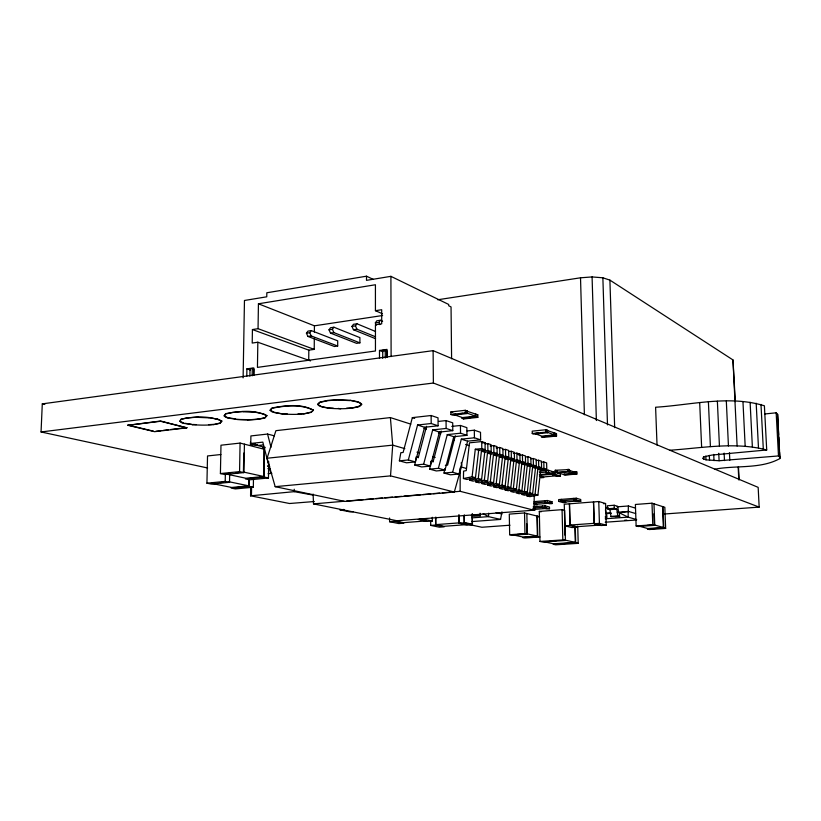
<?xml version="1.0" encoding="UTF-8"?>
<svg xmlns="http://www.w3.org/2000/svg" width="821" height="821" viewBox="0 0 821 821"><rect width="100%" height="100%" fill="white"/><g stroke="black" fill="none" stroke-linecap="round" stroke-linejoin="round"><path stroke-width="1.23" d="M243.108 377.876L244.463 300.476L266.763 296.802L266.825 292.769L366.505 276.195L366.494 280.361L390.909 276.338L448.707 304.468L448.718 305.781L451.047 306.91L451.601 358.787M361.733 404.414L358.459 402.228L350.064 400.33L338.775 399.765L327.743 400.412L320.016 402.074C312.842 406.549 327.21 407.75 329.611 408.283C339.453 408.971 349.489 409.166 359.095 406.6C366.823 402.506 352.578 400.669 350.064 400.33M351.367 408.201L357.002 406.764M359.095 406.323L357.32 406.693L359.095 406.323L361.733 404.137M359.896 342.87L359.906 337.626L333.921 327.22L330.535 327.723L329.005 329.816L330.504 333.11L356.571 343.342L359.896 342.87L333.89 332.608L330.504 333.11M337.677 346.031L337.708 340.838L311.282 330.606L307.978 331.099L306.418 333.182L307.926 336.436L334.434 346.503L337.677 346.031L311.241 335.953L307.926 336.436M317.655 404.568L320.005 402.352L327.743 400.689L338.775 399.765M340.612 408.817L338.17 408.417M534.276 495.402L533.896 510.19L460.129 491.307L460.201 467.908M329.611 408.283L321.206 406.457L317.655 404.291M313.448 410.223C301.553 403.419 285.298 405.43 272.049 407.975C265.737 412.789 280.187 413.158 282.434 413.958C292.03 414.584 301.83 414.862 311.2 412.327L313.448 410.223C300.948 403.983 285.421 405.584 272.049 408.253L270.078 410.387M310.533 360.901L257.835 342.224L252.211 343.055L252.427 329.549L308.819 350.157L314.227 349.377L314.31 338.221M314.361 332.023L314.412 325.824L258.43 303.791L258.051 328.687L314.227 349.377M303.842 413.876L311.2 412.06L313.448 409.956M308.727 360.368L308.819 350.157M314.34 501.528L289.546 503.509L250.559 495.812L294.205 491.656L294.236 489.234M282.434 413.958L273.916 412.193L270.088 410.11M541.255 462.202L543.8 461.966L546.622 462.89L546.776 469.325L540.68 469.879L537.899 495.125L529.802 496.664L526.918 495.884L526.949 493.616M266.815 415.837C254.808 409.176 238.962 411.249 225.754 413.661C220.336 418.782 234.662 418.382 236.848 419.439C246.218 420.003 255.793 420.362 264.937 417.858L266.815 415.559L262.977 413.527M226.545 474.107L245.92 478.253L263.798 476.508L264.188 449.241L244.422 444.161L243.929 472.598L224.821 474.507L220.408 473.563L220.982 445.208L240.071 443.083L244.422 444.161M264.937 417.858L266.815 415.559M268.693 461.576L268.467 477.976L264.29 477.063L264.188 449.241M518.913 455.286L522.423 454.947L525.419 455.932L525.553 462.551L519.313 463.136L516.409 489.131L508.117 490.742L505.059 489.901L505.1 487.571M253.453 479.608L253.34 487.233L249.204 486.371L249.327 478.715M257.394 444.53L252.56 445.054L250.426 444.52L250.456 442.201M263.479 444.91L258.687 445.444L250.774 443.463L250.898 435.941L267.574 434.052L274.276 435.818M252.18 375.844L252.304 368.485L250.015 368.803L249.892 376.151M250.559 495.812L250.703 486.956M250.744 495.658L250.887 486.802M251.462 495.545L251.606 486.679M253.648 375.269L253.771 367.9L246.905 368.855L246.782 376.203M253.843 375.146L253.946 369.019L252.304 368.485M262.966 413.794L254.346 412.039M257.835 342.224L257.445 367.387L375.454 350.998L375.443 324.777L381.703 323.854L381.693 309.722L375.433 310.687L375.423 284.754L258.43 303.791M257.927 419.346L264.937 417.591M503.129 449.631L505.52 449.395L508.651 450.421L508.774 457.194L502.431 457.81L499.414 484.4L490.979 486.053L487.777 485.18L487.818 482.789M508.866 451.509L511.237 451.273L514.326 452.289L514.449 459.011L508.148 459.616L505.161 486.001L496.777 487.643L493.626 486.781L493.667 484.411M513.341 453.469L516.871 453.13L519.909 454.126L520.042 460.797L513.772 461.392L510.826 487.582L502.493 489.203L499.394 488.351L499.425 486.001M243.929 472.598L239.568 471.644L240.071 443.083M224.133 415.99L225.744 413.938L232.733 412.388L243.242 411.516M243.765 453.069L243.437 472.034L263.798 476.508M247.685 419.921L257.927 419.09M214.25 483.2L211.787 483.436L231.666 487.458L248.732 485.837L248.835 479.597M490.178 445.916L493.801 445.546L497.033 446.614L497.146 453.49L490.732 454.116L487.633 481.116L479.105 482.81L475.8 481.906L475.841 479.485M496.1 447.845L499.702 447.486L502.883 448.533L503.006 455.357L496.623 455.973L493.565 482.769L485.088 484.441L481.835 483.559L481.876 481.147M229.695 473.614L229.521 482.307L225.211 481.414L225.354 473.933M228.238 418.002L224.143 415.724M236.848 419.439L247.685 419.654M463.434 478.53L463.578 471.141L466.256 470.597L469.489 442.827L481.701 441.575L485.037 442.673L485.139 449.662L478.653 450.308L475.287 449.241L472.096 476.785L463.434 478.53L466.851 479.454L475.482 477.73L478.653 450.308M485.365 443.822L487.797 443.576L491.081 444.654L491.194 451.591L484.739 452.227L481.609 479.433L473.019 481.147L469.663 480.223L469.715 477.791M213.542 424.652L220.223 422.948L221.762 420.988C209.17 415.58 194.249 416.37 181.031 419.162C176.566 424.529 190.554 423.431 192.791 424.734C201.935 425.247 211.295 425.678 220.213 423.205L221.762 420.988M221.762 421.245L217.668 419.018M764.71 413.979L776.163 412.809L777.62 414.297L778.616 434.699M229.521 482.307L211.295 484.072L206.933 483.189L207.528 455.953L220.89 454.516M217.657 419.285L208.934 417.581M179.748 421.419L181.02 419.428L187.67 417.663M192.791 424.734L185.341 423.287M187.67 417.94L197.923 417.089M184.089 423.359L180.836 421.635M186.839 427.833L160.577 421.009L127.871 425.299L154.594 431.682L186.839 427.833L160.567 421.276L127.871 425.299M714.917 469.181C735.965 465.138 760.564 469.294 779.909 458.549L777.62 414.297M207.61 467.98L41.05 431.969L42.292 403.87L433.108 350.649L758.163 487.366L759.168 507.111L664.61 513.987M454.311 492.036L390.529 475.882L392.705 445.136L390.386 417.581L275.907 430.676L267.071 458.241L275.179 486.658L344.799 501.415L454.311 492.036L461.874 465.179L461.166 462.818M488.731 513.166L488.474 516.625L500.553 519.426L501.959 511.832M617.043 506.844L628.373 505.982L628.106 517.138L636.624 519.56M530.971 464.286L524.783 464.86L521.899 490.671L513.659 492.251L510.652 491.43L518.913 489.829L521.807 463.927L528.026 463.342L530.971 464.286L530.838 457.708L527.893 456.743L525.563 456.969M536.318 465.989L530.161 466.564L527.308 492.179L519.118 493.749L516.152 492.939L524.373 491.358L527.236 465.64L533.414 465.066L536.318 465.989L536.175 459.462L533.27 458.508L530.961 458.734M541.583 467.672L535.456 468.237L532.644 493.657L524.496 495.217L521.571 494.416L529.75 492.857L532.572 467.323L538.72 466.759L541.583 467.672L541.439 461.186L538.576 460.253L536.277 460.468M526.918 495.884L535.046 494.324L537.837 468.986L543.954 468.432L546.776 469.325M493.626 486.781L502.042 485.129L505.038 458.631L511.36 458.026L514.449 459.011M499.394 488.351L507.747 486.72L510.713 460.427L517.004 459.832L520.042 460.797M505.059 489.901L513.371 488.29L516.306 462.192L522.556 461.597L525.553 462.551M475.8 481.906L484.359 480.203L487.469 453.089L493.903 452.453L497.146 453.49M481.835 483.559L490.342 481.876L493.421 454.967L499.815 454.341L503.006 455.357M487.777 485.18L496.233 483.518L499.271 456.815L505.633 456.199L508.774 457.194M469.663 480.223L478.274 478.51L481.424 451.181L487.9 450.534L491.194 451.591M467.098 430.953L474.322 430.183L480.511 432.298L480.624 439.83L467.611 441.175L458.98 474.025L450.411 474.805L444.007 473.06L444.787 468.647M451.796 426.407L460.437 425.473L466.862 427.649L466.954 435.325L453.777 436.71L444.982 470.135L436.3 470.946L429.66 469.13L431.056 461.269L433.293 461.053L441.195 431.056M399.375 460.848L400.833 452.699L403.121 452.463L412.347 417.632L431.128 415.508L438.024 417.848L438.096 425.791L424.57 427.279L417.571 425.021L408.335 459.965L399.375 460.848L406.508 462.798L415.416 461.925L424.57 427.279M438.609 421.399L446.049 420.578L452.71 422.836L452.792 430.645L439.43 432.082L430.461 466.102L421.666 466.944L414.79 465.066L416.226 457.061L418.484 456.835L426.551 426.304M414.79 465.066L423.636 464.214L432.698 429.896L446.131 428.449L452.792 430.645M429.66 469.13L438.393 468.309L447.271 434.607L460.53 433.201L466.954 435.325M455.296 435.777L447.578 465.127L445.372 465.333M444.007 473.06L452.628 472.26L461.33 439.153L474.425 437.788L480.624 439.83M376.295 325.157L375.33 322.92L378.902 322.386L380.359 320.262L382.637 321.247M375.33 322.92L376.777 320.806L380.359 320.262M375.577 338.714L353.44 329.714L351.963 326.399L355.462 325.875L356.95 323.772L375.525 331.479M351.963 326.399L353.461 324.295L356.95 323.772M329.005 329.816L332.402 329.313L333.921 327.22M306.418 333.182L309.733 332.69L311.282 330.606M467.139 410.982L465.261 410.305L450.883 411.937L450.914 414.502L452.812 415.169L467.17 413.548L467.139 410.982L466.533 411.044L477.801 414.831L477.843 417.366L476.026 416.719L461.792 418.3L463.629 418.946L464.234 418.228M437.716 299.768L580.519 277.796L592.085 276.934L602.871 277.796L609.9 280.115L732.979 359.937L735.308 401.685M252.427 329.549L258.051 328.687M314.412 325.824L382.607 315.51M353.44 329.714L356.94 329.2L375.525 336.795M635.608 513.515L628.568 511.452L619.26 512.797L618.685 512.632L617.69 506.29L614.17 505.254L607.304 505.777L607.376 508.784L609.9 509.615L616.745 509.102L617.833 516.009L619.639 516.522L619.26 512.797L628.106 517.138L605.231 518.79M379.497 358.428L379.487 350.444L387.019 349.397L387.04 357.402M382.75 358.377L382.74 350.393L386.753 350.629L386.763 357.043M477.217 414.913L477.801 414.831M41.05 431.969L433.375 383.038L759.168 507.111M155.846 431.282L160.803 430.686M163.287 430.389L168.243 429.794M170.727 429.496L186.849 427.577M450.914 414.502L465.291 412.881L467.17 413.548M455.799 414.153L453.418 414.42L462.377 417.571L475.41 416.124L475.39 414.246M460.581 413.62L462.972 413.343M468.965 417.694L471.336 417.437M463.629 418.946L477.843 417.366L477.247 416.781M250.774 443.463L262.823 442.129L270.838 473.501M417.571 425.021L431.189 423.513L438.096 425.791M250.426 444.52L255.259 443.997M265.162 447.342L262.761 447.599L264.865 448.122M779.95 457.215L778.493 455.942L719.104 460.745L706.009 459.842L702.591 458.375L704.757 456.62L712.012 455.05L766.711 449.98L764.392 405.8C729.181 394.911 691.241 405.01 655.599 407.237L657.036 445.105M267.071 458.241L392.705 445.136L404.835 448.646M545.965 429.732L532.213 431.158L532.265 433.55L533.876 434.135L547.607 432.718L547.556 430.327L545.965 429.732L546.016 432.133L547.607 432.718M547.556 430.327L546.971 430.389L556.494 433.683L556.556 436.043L542.958 437.429L541.326 436.844L554.955 435.448L556.556 436.043M532.265 433.55L546.016 432.133M535.703 433.324L538.217 433.057M554.021 433.94L556.494 433.683M554.319 433.139L554.36 434.884L541.891 436.156L535.508 433.837M482.604 442.919L485.037 442.673M267.923 466.492L269.74 466.307L267.502 465.794M267.892 468.606L269.709 468.422M220.408 473.563L239.568 471.644M227.745 473.604L230.157 473.368M236.191 472.763L238.613 472.516M475.287 449.241L481.804 448.594L485.139 449.662M268.087 473.686L271.854 473.317M264.29 477.063L245.417 478.9L249.656 479.803L268.467 477.976M206.933 483.189L225.211 481.414M220.418 482.604L222.891 482.358M517.558 454.352L519.909 454.126M249.204 486.371L231.183 488.074L235.37 488.916L253.34 487.233M275.179 486.658L390.529 475.882M669.885 450.236C701.801 448.081 735.175 441.606 766.711 449.98M539.448 471.172L548.459 470.259L553.785 471.962L553.836 473.994L550.953 474.251L545.606 472.578L545.565 470.525L545.821 472.106L547.781 472.722M555.191 470.279L569.476 469.55L569.528 471.613L557.705 472.67L555.232 471.788L555.191 470.279L557.397 470.987M569.476 469.55L567.362 469.745L573.633 471.798L576.845 471.983L576.906 474.025L565.176 475.051L555.232 471.788M539.479 472.68L545.821 472.106M545.606 472.578L548.51 472.311L553.836 473.994M551.866 472.126L553.785 471.962M556.34 472.229L569.528 471.613M539.356 474.661L550.717 473.645M572.155 472.403L576.845 471.983M539.9 475.328L552.502 474.21L556.104 475.338M555.191 474.415L552.287 474.671L557.541 476.324L560.425 476.067L560.374 474.045L555.15 472.383L555.191 474.415L560.425 476.067M576.906 474.025L564.048 474.692L564.027 474.158L573.674 473.307L573.633 471.798M557.305 475.718L543.523 476.939L539.859 475.811M540.875 477.791L543.759 477.535L539.5 476.231M313.109 494.088L313.509 503.889L344.112 501.262M346.657 501.046L363.231 499.62M365.786 499.404L373.432 498.747M375.977 498.532L382.36 497.978M384.905 497.762L392.561 497.105M395.106 496.89L401.479 496.346M404.035 496.12L420.609 494.704M423.154 494.478L430.809 493.832M433.355 493.606L439.728 493.062M442.283 492.846L449.929 492.19M452.484 491.964L460.129 491.307M344.009 509.472L339.802 509.82L350.259 511.924L353.389 511.678M534.091 501.631L547.381 500.502L552.02 501.775L552.061 503.56L549.547 503.755L544.887 502.493L544.846 500.707L545.072 502.072L534.122 502.945M561.41 499.445L561.441 500.769L565.628 501.949L577.994 500.964L573.858 499.784L573.633 498.398L573.684 500.205L578.189 501.498L580.765 501.292L580.724 499.496L576.229 498.193L558.649 499.599L558.691 501.395L563.278 502.668L565.833 502.473L561.266 501.19L558.691 501.395M561.441 500.769L573.858 499.784M549.506 501.98L552.02 501.775M544.887 502.493L547.422 502.288L552.061 503.56M573.684 500.205L576.28 499.999L580.765 501.292M549.341 503.232L537.221 504.197L533.978 503.335M534.933 504.905L537.427 504.71L533.886 503.776M533.209 506.803L544.939 505.818L549.475 507.019L549.516 508.753L547.053 508.948L542.496 507.747L542.465 506.013L542.681 507.347L533.24 508.076M599.72 524.732L594.301 523.326L593.501 501.939L594.137 523.747L601.003 525.522L606.237 525.153L605.57 503.54L598.766 501.528L564.273 504.227L564.817 525.83L571.929 527.564L576.999 527.215L569.938 525.471L564.817 525.83M542.496 507.747L544.98 507.563L549.516 508.753M603.486 503.704L605.57 503.54M532.983 508.804L535.097 509.348L546.848 508.435L544.764 507.891M532.85 510.046L535.302 509.851L532.993 509.266M533.896 510.19L394.829 520.894L403.563 522.659L425.842 520.955M389.585 521.715L394.583 521.335L403.799 523.182L398.842 523.562L389.585 521.715L389.575 517.989M480.347 515.752L473.748 516.265L471.326 515.444L477.935 514.931L480.347 515.752L480.069 513.207M539.305 511.411L562.067 509.667L564.653 510.354L565.423 540.495L542.619 542.004L539.972 541.439L539.305 511.411L541.07 511.863M524.537 512.951L509.287 514.12L509.667 534.728L512.027 535.23L527.277 534.173L526.856 513.525L524.537 512.951L524.958 533.66L527.277 534.173M651.987 503.201L635.392 504.474L636.131 525.953L638.174 526.507L654.778 525.358L653.978 503.837L651.987 503.201L652.787 524.793L654.778 525.358M526.856 513.525L539.52 516.676L537.016 516.861M653.978 503.837L664.836 507.296L665.646 528.426L649.288 529.535L647.389 529.022L663.789 527.903L665.646 528.426M472.106 517.866L488.474 516.625L483.138 513.689M605.724 507.706L608.238 507.511M432.328 521.007L427.32 521.397L418.289 519.508L423.338 519.118L432.328 521.007L432.308 517.281M607.376 508.784L614.252 508.261L616.745 509.102M471.921 521.571L500.553 519.426M435.859 524.619L459.226 522.874L467.17 524.588L443.976 526.302L435.859 524.619L435.797 517.066M464.276 514.859L464.368 522.484M430.707 525.409L435.633 525.04L444.202 526.815L439.307 527.174L430.707 525.409L430.666 520.555M458.908 514.716L459.001 523.295L464.101 522.915L472.444 524.732L472.301 513.792M605.888 513.135L610.927 512.766M617.228 512.294L628.568 511.452M605.426 509.79L606.021 513.577L611.255 513.392M472.219 524.209L472.147 514.131M472.444 524.732L467.395 525.101L459.001 523.295M609.9 509.615L610.988 516.512L617.833 516.009M615.083 516.583L619.639 516.255M610.988 516.512L619.639 516.522M509.985 525.214L481.876 527.256L468.093 524.28M624.565 520.278L626.803 520.114M605.221 522.228L636.583 519.991M569.558 503.889L570.113 525.05L594.301 523.326M594.137 523.747L599.422 523.367L606.237 525.153M600.808 525.009L576.804 526.702L570.113 525.05M509.667 534.728L524.958 533.66M636.131 525.953L652.787 524.793M517.23 534.43L522.043 534.091M641.016 525.851L638.594 526.015L647.8 528.539L663.337 527.472L662.537 506.731M647.061 525.43L653.116 525.009M536.934 516.163L537.365 536.082L523.08 537.057L512.417 534.758M537.776 536.493L522.69 537.519L524.917 537.991L539.972 536.975L537.776 536.493L537.334 516.132M539.972 541.439L562.826 539.92L565.423 540.495M550.347 541.049L556.453 540.639M562.549 540.239L564.992 540.074L575.285 542.373L574.874 527.113M575.285 542.373L553.57 543.789L543.02 541.532M578.2 543.348L575.706 542.794L553.169 544.261L555.725 544.805L578.2 543.348L577.727 526.087M346.595 408.201L351.367 407.924M298.013 413.928L303.842 413.599M208.544 424.662L213.552 424.385M294.205 491.656L313.16 495.104M192.802 424.467L196.383 424.631M197.912 417.355L208.934 417.848M243.232 411.783L254.336 412.306M282.434 413.681L287.288 413.907M329.611 408.006L333.285 408.181M338.775 400.053L350.064 400.617M228.238 417.735L235.627 418.967M313.509 503.889L396.964 520.76M229.049 481.763L248.732 485.837M419.747 519.324L425.863 520.606M464.317 522.495L472.28 524.209M537.365 536.082L526.866 533.763L526.661 523.654M42.292 403.87L44.786 404.466M496.048 512.581L502 514.008M127.881 425.032L153.394 431.138M254.212 444.674L263.274 446.942M605.149 516.943L606.986 517.446L606.596 513.741M472.096 476.785L475.482 477.73M478.274 478.51L481.609 479.433M484.359 480.203L487.633 481.116M490.342 481.876L493.565 482.769M496.233 483.518L499.414 484.4M502.042 485.129L505.161 486.001M507.747 486.72L510.826 487.582M513.371 488.29L516.409 489.131M518.913 489.829L521.899 490.671M524.373 491.358L527.308 492.179M529.75 492.857L532.644 493.657M535.046 494.324L537.899 495.125M408.335 459.965L415.416 461.925M423.636 464.214L430.461 466.102M438.393 468.309L444.982 470.135M452.628 472.26L458.98 474.025M416.226 457.061L418.505 457.708M431.056 461.269L433.262 461.895M663.337 527.472L654.327 524.927L653.916 513.782M461.423 467.026L466.297 468.422M416.976 452.166L419.398 452.874M432.749 456.743L435.171 457.441M628.373 505.982L635.392 508.096M481.424 451.181L484.739 452.227M487.469 453.089L490.732 454.116M493.421 454.967L496.623 455.973M499.271 456.815L502.431 457.81M505.038 458.631L508.148 459.616M510.713 460.427L513.772 461.392M516.306 462.192L519.313 463.136M521.807 463.927L524.783 464.86M527.236 465.64L530.161 466.564M532.572 467.323L535.456 468.237M537.837 468.986L540.68 469.879M465.579 444.479L469.191 445.629M556.33 471.695L557.705 472.67M564.027 474.158L565.156 474.517M390.386 417.581L410.798 424.139M423.995 428.388L426.397 429.157M438.404 433.016L440.805 433.786M246.905 368.855L250.456 369.994M432.698 429.896L439.43 432.082M447.271 434.607L453.777 436.71M461.33 439.153L467.611 441.175M568.45 471.603L573.674 473.307M412.347 417.632L414.687 418.402M450.883 411.937L452.792 412.614M466.554 412.942L475.41 416.124M547.012 432.154L554.36 434.884M379.487 350.444L382.719 351.716M382.74 350.393L384.238 350.978M375.433 310.687L382.463 313.766M366.505 276.195L373.432 279.468M309.733 332.69L311.241 335.953M332.402 329.313L333.89 332.608M355.462 325.875L356.94 329.2M378.902 322.386L379.877 324.623M453.726 437.932L454.434 440.302M267.574 434.052L270.992 447.301M778.749 437.203L779.427 449.764M779.56 452.279L779.909 458.549M776.163 412.809L778.493 455.942M760.985 404.404L763.294 448.8M756.182 403.214L758.471 447.794M750.107 402.249L752.375 446.973M742.954 401.541L745.181 446.388M738.479 467.005L739.105 479.813M732.979 359.937L737.114 446.049M738.182 467.057L738.797 479.813M729.448 452.74L729.807 460.242M726.318 401.017L728.443 445.967M724.132 453.11L724.481 460.602M717.369 401.212L719.442 446.152M718.755 453.254L719.104 460.745M713.726 454.413L714.013 460.653M708.39 401.705L710.411 446.593M709.323 455.347L709.549 460.355M705.844 456.086L706.009 459.842M703.525 456.661L703.638 459.175M699.677 402.495L701.637 447.281M662.978 506.701L663.789 527.903M609.9 280.115L614.672 427.69M602.871 277.796L607.489 424.909M592.085 276.934L596.374 420.537M598.766 501.528L599.422 523.367M580.519 277.796L584.398 414.759M575.726 471.613L575.778 473.655M576.229 498.193L576.28 499.999M614.17 505.254L614.252 508.261M575.275 526.702L575.706 542.794M569.374 503.827L569.938 525.471M568.132 469.109L568.183 471.172M564.653 526.466L564.869 535.128M562.067 509.667L562.826 539.92M561.215 499.394L561.266 501.19M554.893 433.078L554.955 435.448M548.459 470.259L548.51 472.311M547.381 500.502L547.422 502.288M544.939 505.818L544.98 507.563M543.8 461.966L543.954 468.432M538.576 460.253L538.72 466.759M535.066 508.076L535.097 509.348M533.27 458.508L533.414 465.066M527.893 456.743L528.026 463.342M522.423 454.947L522.556 461.597M516.871 453.13L517.004 459.832M511.237 451.273L511.36 458.026M505.52 449.395L505.633 456.199M499.702 447.486L499.815 454.341M493.801 445.546L493.903 452.453M487.797 443.576L487.9 450.534M481.701 441.575L481.804 448.594M475.995 414.174L476.026 416.719M474.322 430.183L474.425 437.788M465.261 410.305L465.291 412.881M464.009 515.547L464.101 522.915M460.437 425.473L460.53 433.201M459.134 515.26L459.226 522.874M446.049 420.578L446.131 428.449M435.571 517.743L435.633 525.04M433.108 350.649L433.375 383.038M431.128 415.508L431.189 423.513M390.909 276.338L391.114 356.591M385.265 350.044L385.275 358.038"/></g></svg>
